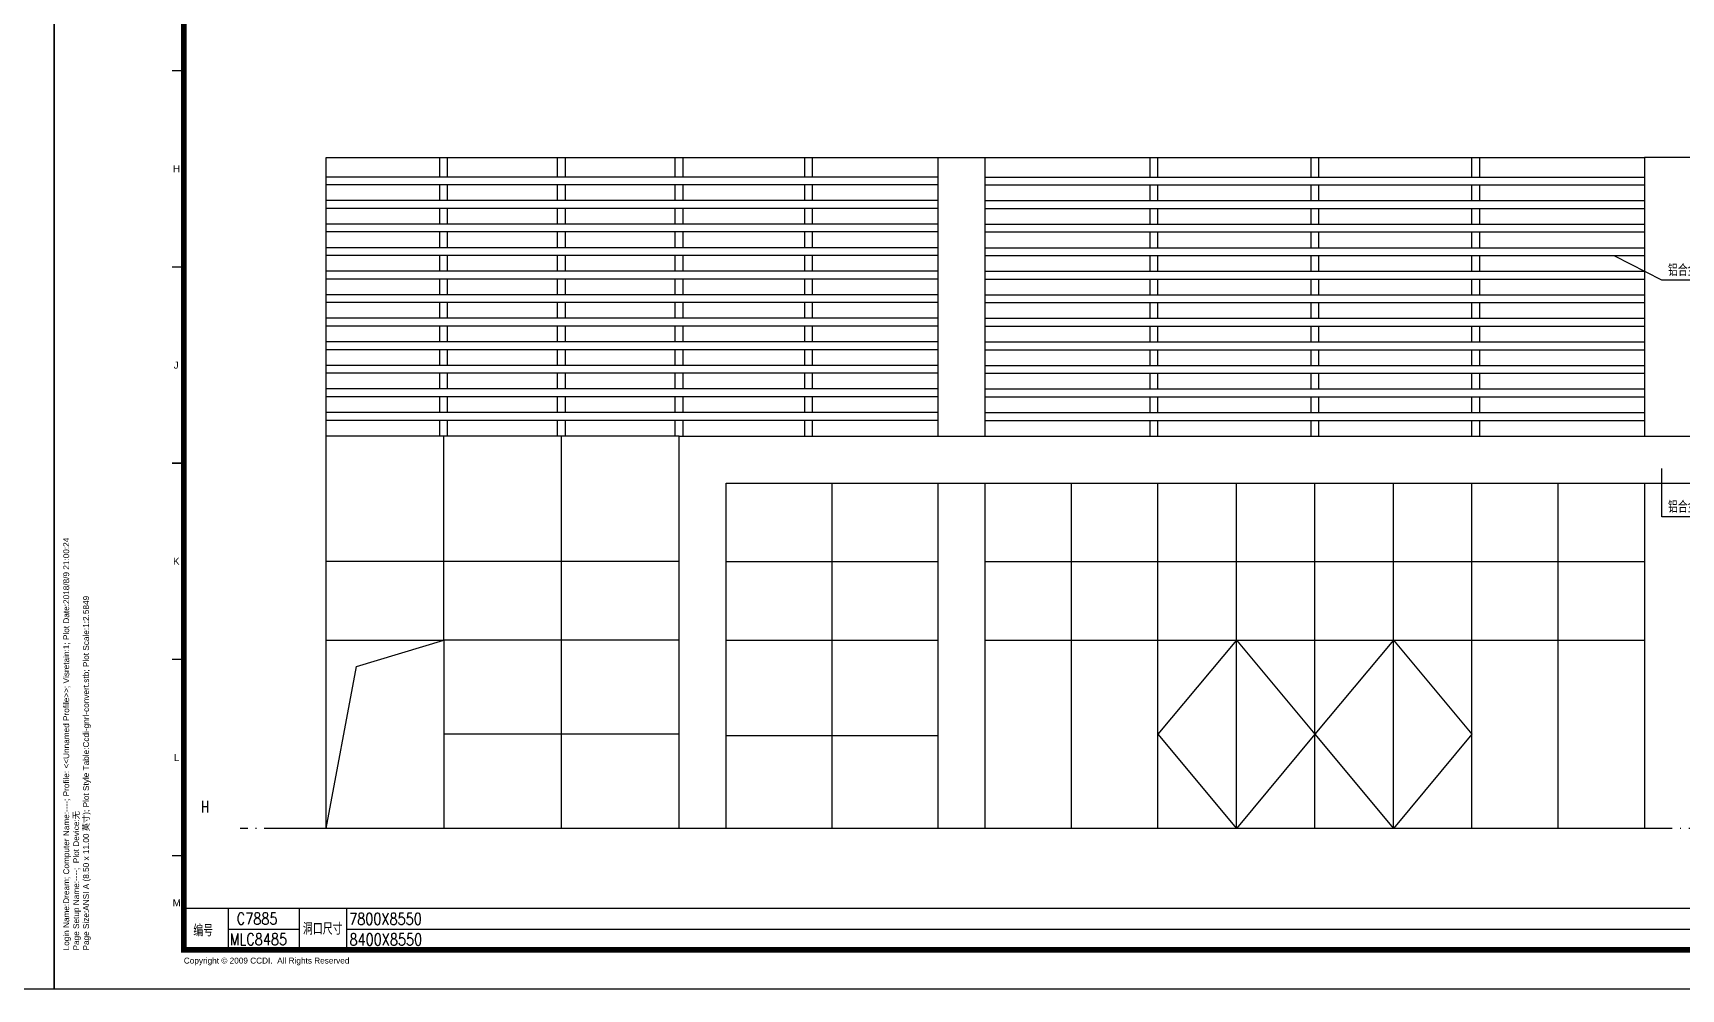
# Model space of a CAD drawing. Extents: x 447078 to 1776277, y 243534 to 519428.
# Drawn here: x 560963 to 581961, y 243614 to 255795 of the extents above; entities that cross this region are included whole.
import ezdxf
from ezdxf.enums import TextEntityAlignment as Align

# ---------------------------------------------------------------- set-up
doc = ezdxf.new("R2010")
doc.units = 0
doc.header["$LTSCALE"] = 1000
doc.header["$MEASUREMENT"] = 0
doc.linetypes.add('DOTE', pattern=[2.42, 2, -0.2, 0.02, -0.2])
doc.layers.get('Defpoints').update_dxf_attribs({"color": 2, "lineweight": 15})
for name, color, linetype in [('A-ELEV-WIND', 97, 'Continuous'), ('A-OUTL-MEDM', 50, 'Continuous'), ('ANNO-DIMS', 90, 'Continuous'), ('ANNO-TEXT', 33, 'Continuous'), ('DOTE', 10, 'DOTE'), ('G-0-XREF', 2, 'Continuous'), ('PUB_TEXT', 7, 'Continuous'), ('图框CCDI_B0GA1+0.00$0$G-ANNO-TEXT', 33, 'Continuous'), ('图框CCDI_B0GA1+0.00$0$G-BORD', 3, 'Continuous')]:
    doc.layers.add(name, color=color, linetype=linetype)
doc.styles.add('_TCH_DIM', font='SIMPLEX', dxfattribs={"bigfont": 'GBCBIG'})
doc.styles.add('CCDI-TOG-02', font='simplex.shx', dxfattribs={"width": 0.8, "bigfont": 'zjdz.shx'})
doc.styles.add('图框CCDI_B0GA1+0.00$0$CCDI_T_G01', font='arial.ttf')

# ---------------------------------------------------------------- blocks, each defined once
blk = doc.blocks.new('图框CCDI_B0GA1+0.00')
at = {"layer": 'Defpoints'}
blk.add_point((0, 0), dxfattribs=at)
at = {"layer": '图框CCDI_B0GA1+0.00$0$G-BORD'}
blk.add_lwpolyline([(0, 59400), (84100, 59400), (84100, 0), (0, 0)], close=True, dxfattribs=at)
at = {"layer": '图框CCDI_B0GA1+0.00$0$G-BORD', "const_width": 140}
blk.add_lwpolyline([(3300, 58400), (83100, 58400), (83100, 1000), (3300, 1000)], close=True, dxfattribs=at)
at = {"layer": '图框CCDI_B0GA1+0.00$0$G-BORD', "const_width": 35}
for points in [[(3300, 23400), (3000, 23400)], [(3300, 18400), (3000, 18400)], [(3300, 13400), (3000, 13400)], [(3300, 8400), (3000, 8400)], [(3300, 3400), (3000, 3400)]]:
    blk.add_lwpolyline(points, dxfattribs=at)
at = {"layer": '图框CCDI_B0GA1+0.00$0$G-ANNO-TEXT', "style": '图框CCDI_B0GA1+0.00$0$CCDI_T_G01'}
for s, p in [('H', (3111, 20900)), ('J', (3103, 15900)), ('K', (3109, 10900)), ('L', (3118, 5900)), ('M', (3118, 2200))]:
    blk.add_text(s, height=180, dxfattribs=at).set_placement(p, align=Align.MIDDLE_CENTER)
for s, p in [('Login Name:Dream; Computer Name:----; Profile: <<Unnamed Profile>>; Visretain:1; Plot Date:2018/8/9 21:00:24', (378, 985)), ('Page Size:ANSI A (8.50 x 11.00 英寸); Plot Style Table:Ccdi-gnrl-convert.stb; Plot Scale:1:2.5849', (883, 982)), ('Page Setup Name:----;  Plot Device:无', (631, 983))]:
    blk.add_text(s, height=150, rotation=90, dxfattribs=at).set_placement(p)
at = {"layer": '图框CCDI_B0GA1+0.00$0$G-ANNO-TEXT', "insert": (3300, 800), "char_height": 150, "width": 6667.42, "attachment_point": 1, "style": '图框CCDI_B0GA1+0.00$0$CCDI_T_G01'}
blk.add_mtext('{\\fArial|b0|i0|c0|p32;Copyright © 2009 CCDI.  All Rights Reserved}', dxfattribs=at)

msp = doc.modelspace()

# ---------------------------------------------------------------- linework, layer by layer
at = {"layer": 'A-ELEV-WIND'}
for points in [[(566146.9, 253959.2), (566146.9, 254209.2)], [(566246.9, 253959.2), (566246.9, 254209.2)], [(567646.9, 253959.2), (567646.9, 254209.2)], [(567746.9, 253959.2), (567746.9, 254209.2)], [(569146.9, 253959.2), (569146.9, 254209.2)], [(569246.9, 253959.2), (569246.9, 254209.2)], [(570796.9, 253959.2), (570796.9, 254209.2)], [(570896.9, 253959.2), (570896.9, 254209.2)], [(575196.9, 253959.2), (575196.9, 254209.2)], [(575296.9, 253959.2), (575296.9, 254209.2)], [(577246.9, 253959.2), (577246.9, 254209.2)], [(577346.9, 253959.2), (577346.9, 254209.2)], [(579296.9, 253959.2), (579296.9, 254209.2)], [(579396.9, 253959.2), (579396.9, 254209.2)], [(572496.9, 253959.2), (564696.9, 253959.2)], [(572496.9, 253859.2), (564696.9, 253859.2)], [(566146.9, 253659.2), (566146.9, 253859.2)], [(566246.9, 253659.2), (566246.9, 253859.2)], [(567646.9, 253659.2), (567646.9, 253859.2)], [(567746.9, 253659.2), (567746.9, 253859.2)], [(569146.9, 253659.2), (569146.9, 253859.2)], [(569246.9, 253659.2), (569246.9, 253859.2)], [(570796.9, 253659.2), (570796.9, 253859.2)], [(570896.9, 253659.2), (570896.9, 253859.2)], [(573096.9, 253959.2), (581496.9, 253959.2)], [(573096.9, 253859.2), (581496.9, 253859.2)], [(575196.9, 253659.2), (575196.9, 253859.2)], [(575296.9, 253659.2), (575296.9, 253859.2)], [(577246.9, 253659.2), (577246.9, 253859.2)], [(577346.9, 253659.2), (577346.9, 253859.2)], [(579296.9, 253659.2), (579296.9, 253859.2)], [(579396.9, 253659.2), (579396.9, 253859.2)], [(572496.9, 253659.2), (564696.9, 253659.2)], [(573096.9, 253659.2), (581496.9, 253659.2)], [(572496.9, 253559.2), (564696.9, 253559.2)], [(566146.9, 253359.2), (566146.9, 253559.2)], [(566246.9, 253359.2), (566246.9, 253559.2)], [(567646.9, 253359.2), (567646.9, 253559.2)], [(567746.9, 253359.2), (567746.9, 253559.2)], [(569146.9, 253359.2), (569146.9, 253559.2)], [(569246.9, 253359.2), (569246.9, 253559.2)], [(570796.9, 253359.2), (570796.9, 253559.2)], [(570896.9, 253359.2), (570896.9, 253559.2)], [(573096.9, 253559.2), (581496.9, 253559.2)], [(575196.9, 253359.2), (575196.9, 253559.2)], [(575296.9, 253359.2), (575296.9, 253559.2)], [(577246.9, 253359.2), (577246.9, 253559.2)], [(577346.9, 253359.2), (577346.9, 253559.2)], [(579296.9, 253359.2), (579296.9, 253559.2)], [(579396.9, 253359.2), (579396.9, 253559.2)], [(572496.9, 253359.2), (564696.9, 253359.2)], [(572496.9, 253259.2), (564696.9, 253259.2)], [(566146.9, 253059.2), (566146.9, 253259.2)], [(566246.9, 253059.2), (566246.9, 253259.2)], [(567646.9, 253059.2), (567646.9, 253259.2)], [(567746.9, 253059.2), (567746.9, 253259.2)], [(569146.9, 253059.2), (569146.9, 253259.2)], [(569246.9, 253059.2), (569246.9, 253259.2)], [(570796.9, 253059.2), (570796.9, 253259.2)], [(570896.9, 253059.2), (570896.9, 253259.2)], [(573096.9, 253359.2), (581496.9, 253359.2)], [(573096.9, 253259.2), (581496.9, 253259.2)], [(575196.9, 253059.2), (575196.9, 253259.2)], [(575296.9, 253059.2), (575296.9, 253259.2)], [(577246.9, 253059.2), (577246.9, 253259.2)], [(577346.9, 253059.2), (577346.9, 253259.2)], [(579296.9, 253059.2), (579296.9, 253259.2)], [(579396.9, 253059.2), (579396.9, 253259.2)], [(572496.9, 253059.2), (564696.9, 253059.2)], [(573096.9, 253059.2), (581496.9, 253059.2)], [(572496.9, 252959.2), (564696.9, 252959.2)], [(566146.9, 252759.2), (566146.9, 252959.2)], [(566246.9, 252759.2), (566246.9, 252959.2)], [(567646.9, 252759.2), (567646.9, 252959.2)], [(567746.9, 252759.2), (567746.9, 252959.2)], [(569146.9, 252759.2), (569146.9, 252959.2)], [(569246.9, 252759.2), (569246.9, 252959.2)], [(570796.9, 252759.2), (570796.9, 252959.2)], [(570896.9, 252759.2), (570896.9, 252959.2)], [(573096.9, 252959.2), (581496.9, 252959.2)], [(575196.9, 252759.2), (575196.9, 252959.2)], [(575296.9, 252759.2), (575296.9, 252959.2)], [(577246.9, 252759.2), (577246.9, 252959.2)], [(577346.9, 252759.2), (577346.9, 252959.2)], [(579296.9, 252759.2), (579296.9, 252959.2)], [(579396.9, 252759.2), (579396.9, 252959.2)], [(572496.9, 252759.2), (564696.9, 252759.2)], [(572496.9, 252659.2), (564696.9, 252659.2)], [(566146.9, 252459.2), (566146.9, 252659.2)], [(566246.9, 252459.2), (566246.9, 252659.2)], [(567646.9, 252459.2), (567646.9, 252659.2)], [(567746.9, 252459.2), (567746.9, 252659.2)], [(569146.9, 252459.2), (569146.9, 252659.2)], [(569246.9, 252459.2), (569246.9, 252659.2)], [(570796.9, 252459.2), (570796.9, 252659.2)], [(570896.9, 252459.2), (570896.9, 252659.2)], [(573096.9, 252759.2), (581496.9, 252759.2)], [(573096.9, 252659.2), (581496.9, 252659.2)], [(575196.9, 252459.2), (575196.9, 252659.2)], [(575296.9, 252459.2), (575296.9, 252659.2)], [(577246.9, 252459.2), (577246.9, 252659.2)], [(577346.9, 252459.2), (577346.9, 252659.2)], [(579296.9, 252459.2), (579296.9, 252659.2)], [(579396.9, 252459.2), (579396.9, 252659.2)], [(572496.9, 252459.2), (564696.9, 252459.2)], [(573096.9, 252459.2), (581496.9, 252459.2)], [(572496.9, 252359.2), (564696.9, 252359.2)], [(566146.9, 252159.2), (566146.9, 252359.2)], [(566246.9, 252159.2), (566246.9, 252359.2)], [(567646.9, 252159.2), (567646.9, 252359.2)], [(567746.9, 252159.2), (567746.9, 252359.2)], [(569146.9, 252159.2), (569146.9, 252359.2)], [(569246.9, 252159.2), (569246.9, 252359.2)], [(570796.9, 252159.2), (570796.9, 252359.2)], [(570896.9, 252159.2), (570896.9, 252359.2)], [(573096.9, 252359.2), (581496.9, 252359.2)], [(575196.9, 252159.2), (575196.9, 252359.2)], [(575296.9, 252159.2), (575296.9, 252359.2)], [(577246.9, 252159.2), (577246.9, 252359.2)], [(577346.9, 252159.2), (577346.9, 252359.2)], [(579296.9, 252159.2), (579296.9, 252359.2)], [(579396.9, 252159.2), (579396.9, 252359.2)], [(572496.9, 252159.2), (564696.9, 252159.2)], [(572496.9, 252059.2), (564696.9, 252059.2)], [(566146.9, 251859.2), (566146.9, 252059.2)], [(566246.9, 251859.2), (566246.9, 252059.2)], [(567646.9, 251859.2), (567646.9, 252059.2)], [(567746.9, 251859.2), (567746.9, 252059.2)], [(569146.9, 251859.2), (569146.9, 252059.2)], [(569246.9, 251859.2), (569246.9, 252059.2)], [(570796.9, 251859.2), (570796.9, 252059.2)], [(570896.9, 251859.2), (570896.9, 252059.2)], [(573096.9, 252159.2), (581496.9, 252159.2)], [(573096.9, 252059.2), (581496.9, 252059.2)], [(575196.9, 251859.2), (575196.9, 252059.2)], [(575296.9, 251859.2), (575296.9, 252059.2)], [(577246.9, 251859.2), (577246.9, 252059.2)], [(577346.9, 251859.2), (577346.9, 252059.2)], [(579296.9, 251859.2), (579296.9, 252059.2)], [(579396.9, 251859.2), (579396.9, 252059.2)], [(572496.9, 251859.2), (564696.9, 251859.2)], [(572496.9, 251759.2), (564696.9, 251759.2)], [(566146.9, 251559.2), (566146.9, 251759.2)], [(566246.9, 251559.2), (566246.9, 251759.2)], [(567646.9, 251559.2), (567646.9, 251759.2)], [(567746.9, 251559.2), (567746.9, 251759.2)], [(569146.9, 251559.2), (569146.9, 251759.2)], [(569246.9, 251559.2), (569246.9, 251759.2)], [(570796.9, 251559.2), (570796.9, 251759.2)], [(570896.9, 251559.2), (570896.9, 251759.2)], [(573096.9, 251859.2), (581496.9, 251859.2)], [(573096.9, 251759.2), (581496.9, 251759.2)], [(575196.9, 251559.2), (575196.9, 251759.2)], [(575296.9, 251559.2), (575296.9, 251759.2)], [(577246.9, 251559.2), (577246.9, 251759.2)], [(577346.9, 251559.2), (577346.9, 251759.2)], [(579296.9, 251559.2), (579296.9, 251759.2)], [(579396.9, 251559.2), (579396.9, 251759.2)], [(572496.9, 251559.2), (564696.9, 251559.2)], [(573096.9, 251559.2), (581496.9, 251559.2)], [(572496.9, 251459.2), (564696.9, 251459.2)], [(566146.9, 251259.2), (566146.9, 251459.2)], [(566246.9, 251259.2), (566246.9, 251459.2)], [(567646.9, 251259.2), (567646.9, 251459.2)], [(567746.9, 251259.2), (567746.9, 251459.2)], [(569146.9, 251259.2), (569146.9, 251459.2)], [(569246.9, 251259.2), (569246.9, 251459.2)], [(570796.9, 251259.2), (570796.9, 251459.2)], [(570896.9, 251259.2), (570896.9, 251459.2)], [(573096.9, 251459.2), (581496.9, 251459.2)], [(575196.9, 251259.2), (575196.9, 251459.2)], [(575296.9, 251259.2), (575296.9, 251459.2)], [(577246.9, 251259.2), (577246.9, 251459.2)], [(577346.9, 251259.2), (577346.9, 251459.2)], [(579296.9, 251259.2), (579296.9, 251459.2)], [(579396.9, 251259.2), (579396.9, 251459.2)], [(572496.9, 251259.2), (564696.9, 251259.2)], [(572496.9, 251159.2), (564696.9, 251159.2)], [(566146.9, 250959.2), (566146.9, 251159.2)], [(566246.9, 250959.2), (566246.9, 251159.2)], [(567646.9, 250959.2), (567646.9, 251159.2)], [(567746.9, 250959.2), (567746.9, 251159.2)], [(569146.9, 250959.2), (569146.9, 251159.2)], [(569246.9, 250959.2), (569246.9, 251159.2)], [(570796.9, 250959.2), (570796.9, 251159.2)], [(570896.9, 250959.2), (570896.9, 251159.2)], [(573096.9, 251259.2), (581496.9, 251259.2)], [(573096.9, 251159.2), (581496.9, 251159.2)], [(575196.9, 250959.2), (575196.9, 251159.2)], [(575296.9, 250959.2), (575296.9, 251159.2)], [(577246.9, 250959.2), (577246.9, 251159.2)], [(577346.9, 250959.2), (577346.9, 251159.2)], [(579296.9, 250959.2), (579296.9, 251159.2)], [(579396.9, 250959.2), (579396.9, 251159.2)], [(572496.9, 250959.2), (564696.9, 250959.2)], [(573096.9, 250959.2), (581496.9, 250959.2)], [(572496.9, 250859.2), (564696.9, 250859.2)], [(566146.9, 250659.2), (566146.9, 250859.2)], [(566246.9, 250659.2), (566246.9, 250859.2)], [(567646.9, 250659.2), (567646.9, 250859.2)], [(567746.9, 250659.2), (567746.9, 250859.2)], [(569146.9, 250659.2), (569146.9, 250859.2)], [(569246.9, 250659.2), (569246.9, 250859.2)], [(570796.9, 250659.2), (570796.9, 250859.2)], [(570896.9, 250659.2), (570896.9, 250859.2)], [(573096.9, 250859.2), (581496.9, 250859.2)], [(575196.9, 250659.2), (575196.9, 250859.2)], [(575296.9, 250659.2), (575296.9, 250859.2)], [(577246.9, 250659.2), (577246.9, 250859.2)], [(577346.9, 250659.2), (577346.9, 250859.2)], [(579296.9, 250659.2), (579296.9, 250859.2)], [(579396.9, 250659.2), (579396.9, 250859.2)], [(569196.9, 250659.2), (564696.9, 250659.2)], [(566196.9, 248059.2), (566196.9, 250659.2)], [(567696.9, 245659.2), (567696.9, 250659.2)], [(571146.9, 245659.2), (571146.9, 250059.2)], [(574196.9, 245659.2), (574196.9, 250059.2)], [(575296.9, 245659.2), (575296.9, 250059.2)], [(576296.9, 245659.2), (576296.9, 250059.2)], [(577296.9, 245659.2), (577296.9, 250059.2)], [(578296.9, 245659.2), (578296.9, 250059.2)], [(579296.9, 245659.2), (579296.9, 250059.2)], [(580396.9, 245659.2), (580396.9, 250059.2)], [(569196.9, 249059.2), (564696.9, 249059.2)], [(569796.9, 249059.2), (572496.9, 249059.2)], [(573096.9, 249059.2), (581496.9, 249059.2)], [(564696.9, 245659.2), (565085.2, 247724.5), (566196.9, 248059.2)], [(569196.9, 248059.2), (566196.9, 248059.2)], [(569796.9, 248059.2), (572496.9, 248059.2)], [(573096.9, 248059.2), (581496.9, 248059.2)], [(576296.9, 248059.2), (575296.9, 246859.2), (576296.9, 245659.2)], [(576296.9, 248059.2), (577296.9, 246859.2), (576296.9, 245659.2)], [(578296.9, 248059.2), (577296.9, 246859.2), (578296.9, 245659.2)], [(578296.9, 248059.2), (579296.9, 246859.2), (578296.9, 245659.2)], [(569196.9, 246859.2), (566196.9, 246859.2)], [(569796.9, 246842.9), (572496.9, 246842.9)]]:
    msp.add_lwpolyline(points, dxfattribs=at)
at = {"layer": 'A-OUTL-MEDM'}
for p, q in [((569196.9, 245659.2), (569196.9, 250659.2)), ((569196.9, 250659.2), (585396.9, 250659.2)), ((569796.9, 245659.2), (569796.9, 250059.2)), ((569796.9, 250059.2), (584796.9, 250059.2))]:
    msp.add_line(p, q, dxfattribs=at)
for points in [[(564696.9, 245659.2), (564696.9, 254209.2), (572496.9, 254209.2)], [(572496.9, 250659.2), (572496.9, 254209.2)], [(572496.9, 254209.2), (581496.9, 254209.2), (581496.9, 250659.2)], [(573096.9, 250659.2), (573096.9, 254209.2)], [(589896.9, 245659.2), (589896.9, 254209.2), (581496.9, 254209.2)], [(572496.9, 245659.2), (572496.9, 250059.2)], [(573096.9, 245659.2), (573096.9, 250059.2)], [(581496.9, 250059.2), (581496.9, 245659.2)], [(564696.9, 248059.2), (566196.9, 248059.2), (566196.9, 245659.2)], [(581496.9, 245659.2), (564696.9, 245659.2)]]:
    msp.add_lwpolyline(points, dxfattribs=at)
at = {"layer": 'ANNO-DIMS'}
for p, q in [((598785.6, 244638.5), (562885.6, 244638.5)), ((563450.2, 244638.5), (563450.2, 244113.5)), ((564353.2, 244638.5), (564353.2, 244113.5)), ((564956.4, 244638.5), (564956.4, 244113.5)), ((563450.2, 244376), (564353.2, 244376)), ((564956.4, 244376), (598785.6, 244376)), ((562885.6, 244113.5), (598785.6, 244113.5)), ((562885.6, 244113.5), (598785.6, 244113.5))]:
    msp.add_line(p, q, dxfattribs=at)
at = {"layer": 'ANNO-TEXT', "ltscale": 2}
for points in [[(582579.4, 252646.6), (581717.1, 252646.6), (581116.9, 252952.7)], [(582579.4, 249631.8), (581717.1, 249631.8), (581717.1, 250245.2)]]:
    msp.add_lwpolyline(points, dxfattribs=at)
at = {"layer": 'DOTE', "color": 1, "ltscale": 0.5}
msp.add_lwpolyline([(590319.4, 245659.2), (563605.2, 245659.2)], dxfattribs=at)

# ---------------------------------------------------------------- block references
at = {"layer": 'G-0-XREF', "xscale": 0.5, "yscale": 0.5, "zscale": 0.5}
for p in [(519185.6, 243613.5), (561235.6, 243613.5)]:
    msp.add_blockref('图框CCDI_B0GA1+0.00', p, dxfattribs=at)

# ---------------------------------------------------------------- texts
at = {"layer": 'ANNO-TEXT', "ltscale": 2, "style": 'CCDI-TOG-02', "width": 0.8}
for s, p in [('铝合金装饰格栅', (582235.6, 252781)), ('铝合金装饰构架', (582235.6, 249766.2)), ('编号', (563132.8, 244367.8)), ('洞口尺寸', (564655.2, 244388.6))]:
    msp.add_text(s, height=150, dxfattribs=at).set_placement(p, align=Align.MIDDLE)
for s, p in [('C7885', (563559.4, 244435.6)), ('7800X8550', (564991.8, 244432.1)), ('MLC8485', (563470.7, 244173.1)), ('8400X8550', (564996.1, 244169.6))]:
    msp.add_text(s, height=150, dxfattribs=at).set_placement(p)
at = {"layer": 'PUB_TEXT', "style": '_TCH_DIM', "width": 0.705882}
msp.add_text('H', height=148.8, dxfattribs=at).set_placement((563107.2, 245861.7))

doc.saveas('drawing.dxf')
